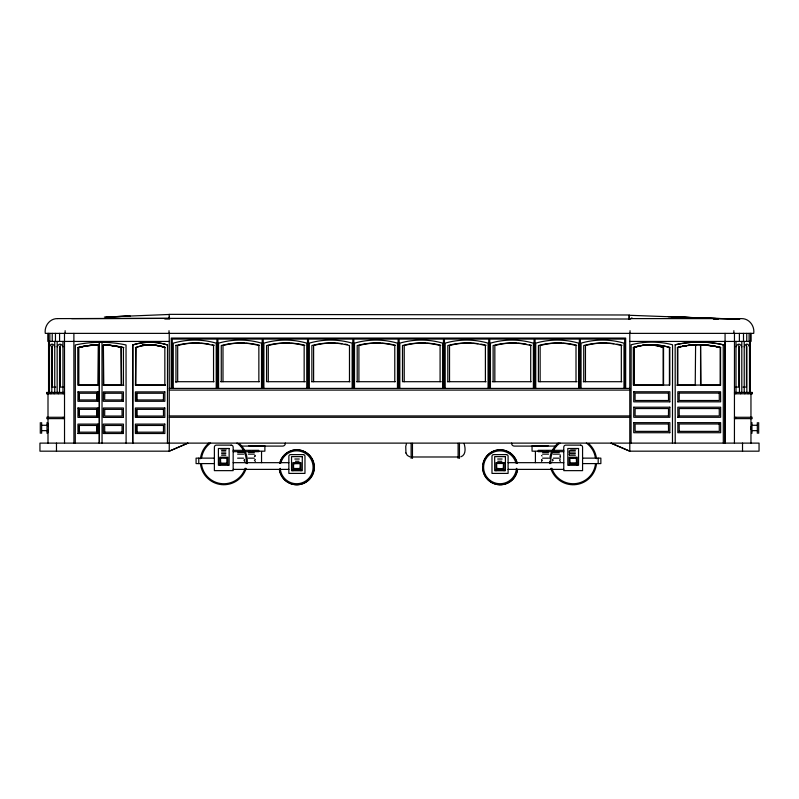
<?xml version="1.0" encoding="UTF-8"?>
<svg xmlns="http://www.w3.org/2000/svg" width="799" height="799" viewBox="0 0 799 799"><rect width="100%" height="100%" fill="white"/><g stroke="black" fill="none" stroke-linecap="round" stroke-linejoin="round"><path stroke-width="1.2" d="M169.188 317.153L169.738 319.021L164.774 319.001M629.232 315.275L715.664 318.471M629.153 319.141L632.199 318.132L629.262 319.021L169.178 318.382L169.208 314.357L629.242 314.986L629.033 319.27M226.866 457.977L221.003 457.857L220.424 458.486L221.003 457.647L226.866 457.767L226.866 463.41L221.003 463.54L220.424 462.701M503.3 468.474L497.348 469.003L496.728 468.404L502.721 468.793L503.39 468.154M569.827 458.187L575.859 457.637L576.528 458.486M244.624 461.452L244.154 460.314M255.37 461.452L254.392 460.184L255.37 459.435M560.309 457.418L560.309 456.898M560.309 461.452L559.6 460.214L560.309 458.916M227.126 462.781L226.457 463.33L220.684 463.2L220.474 458.027M293.583 463.57L299.595 463.1L300.244 463.78L300.005 468.873L293.642 468.474M576.508 462.861L575.949 463.54L570.077 463.41L569.817 458.276L570.486 457.847L576.339 458.037L576.528 462.911L569.957 463.08M244.624 459.435L244.154 460.044M255.37 455.41L254.392 456.149L255.111 456.449M406.471 443.675L405.752 446.371L405.932 452.983M552.319 460.923L553.298 460.184L552.319 459.435M293.613 463.7L300.184 463.63M569.238 451.026L570.206 450.436M569.238 452.624L570.206 452.034L569.238 451.435M569.238 454.222L570.206 453.632L569.238 453.033M300.184 468.474L293.692 468.544M542.052 460.314L541.582 461.452M569.497 455.46L570.206 455.23L569.238 454.631M169.208 451.175L188.005 443.115L169.248 451.175L39.95 451.175L39.95 443.115L759.05 443.115L759.05 451.175L629.752 451.175L610.955 443.115L629.792 451.175L629.792 333.373M460.843 456.798C466.147 455.07 465.487 447.919 464.099 443.675M57.388 318.611C49.748 318.481 44.155 326.072 45.283 333.373L753.717 333.373C754.845 326.072 749.252 318.481 741.612 318.611L628.993 318.611M497.348 463.1C492.753 463.989 515.485 463.09 497.348 463.31M108.175 316.953L130.177 316.054M106.057 317.013L169.208 314.466M104.379 317.083L127.091 316.224M98.437 344.958L96.899 344.978A98.337 97.858 90 0 0 78.002 347.595L78.002 385.178L98.437 385.178L98.437 344.958L98.047 385.178M96.389 342.352L104.979 342.352M71.66 318.611L169.218 318.382L57.508 318.611M169.248 341.433L47.97 341.433L47.97 333.373M629.792 341.433L751 341.433L751 333.373M101.982 342.302L102.052 443.115M675.155 344.788L675.215 344.788A110.082 109.553 -90 0 1 723.315 344.788L723.245 344.788A110.082 109.553 90 0 0 675.155 344.788L675.215 443.115M123.825 385.178L103.391 385.178L103.391 344.958L103.78 385.178M132.714 443.115L132.784 344.958A58.057 57.778 90 0 1 167.52 344.958L167.45 443.115M167.52 344.958L167.45 344.958A58.057 57.778 -90 0 0 132.714 344.958M720.598 385.178L700.563 385.178L700.563 344.958L700.953 385.178M78.002 347.595L78.402 347.595A98.337 97.858 90 0 1 97.288 344.978M103.401 344.858A87.261 86.841 -90 0 1 121.178 347.465L121.568 385.058L103.251 385.058M165.233 385.178L135.45 385.178L135.84 347.595A41.947 41.748 90 0 1 165.233 347.595M642.206 345.438A41.947 41.748 90 0 1 663.55 347.595L663.55 385.178L633.767 385.178L633.737 347.465A62.512 62.202 -90 0 1 669.812 347.465L669.812 385.058L633.337 385.058L633.337 347.465L634.156 347.595A41.947 41.748 90 0 1 641.387 345.577M641.817 345.438A41.947 41.748 90 0 1 663.16 347.595L663.55 347.595M642.266 345.458A62.512 62.202 -90 0 1 669.412 347.465L669.812 347.465M677.432 347.465L677.822 347.465A87.261 86.841 -90 0 1 720.578 347.465L720.578 385.058L677.432 385.058L677.432 347.465A87.261 86.841 90 0 1 686.84 345.617A98.337 97.858 90 0 0 683.065 346.107M688.039 345.458A87.261 86.841 90 0 1 720.179 347.465L720.578 347.465M175.82 381.702L214.062 381.702M220.684 381.702L259.365 381.702M305.408 381.702L266.576 381.702L266.576 345.538A71.421 71.421 0 0 1 304.159 345.538L304.159 381.702M311.64 381.702L349.982 381.702M356.494 381.702L395.285 381.702M441.258 381.702L402.496 381.702L402.496 345.538A71.421 71.421 0 0 1 440.089 345.538L440.089 381.702M447.45 381.702L486.122 381.702M492.304 381.702L531.215 381.702M577.078 381.702L538.406 381.702L538.426 345.538A71.421 71.421 0 0 1 576.009 345.538L576.009 381.702M583.27 381.702L621.932 381.702M78.422 385.058L99.196 385.058M135.411 385.058L165.263 385.058M676.753 385.178L695.609 385.178M55.84 387.076L52.185 387.076L52.185 345.338M63.97 387.076L60.255 387.076L60.255 345.338M735.819 387.076L738.785 387.076L738.785 345.338M743.04 387.076L746.446 387.076L746.446 345.338M169.248 388.414L629.792 388.414M169.248 390.092L629.792 390.092M77.942 391.89L98.047 391.89L98.047 401.288L77.942 401.288L78.002 391.89M633.737 391.77L669.872 391.77L669.812 401.837M64.529 392.449L46.662 392.449L46.662 393.787L64.529 393.787M734.431 392.449L752.298 392.449L752.298 393.787L734.431 393.787M104.659 393.238L122.097 393.238L122.027 399.949M668.533 393.108L635.075 393.108L635.075 400.499L668.533 400.499L668.473 393.108M679.16 393.108L719.3 393.108M122.097 399.949L104.659 399.949L104.729 393.238M163.505 399.949L136.719 399.949L136.719 393.238L163.505 393.238L163.445 399.949M123.426 401.288L103.321 401.288L103.391 391.89L123.426 391.89L123.366 401.288M669.872 401.837L633.737 401.837L633.797 391.77M677.822 401.837L720.638 401.837L720.578 391.77L677.822 391.77L677.892 401.837M633.737 407.21L669.872 407.21M77.942 407.999L98.047 407.999L98.047 417.398L77.942 417.398L78.002 407.999M719.3 408.549L679.16 408.549L679.22 415.939M104.659 409.348L122.097 409.348M163.505 409.348L136.719 409.348L136.719 416.059L163.505 416.059L163.445 409.348M169.248 415.939L629.792 415.939M668.533 415.939L635.075 415.939L635.135 408.549L668.533 408.549L668.473 415.939M679.16 415.939L719.3 415.939L719.24 408.549M46.662 417.278L64.529 417.278M169.248 417.278L629.792 417.278M677.822 417.278L720.638 417.278L720.638 407.21L677.822 407.21L677.892 417.278M734.431 417.278L752.298 417.278M123.426 417.398L103.321 417.398L103.391 407.999L123.426 407.999L123.366 417.398M46.662 418.626L64.529 418.626M734.431 418.626L752.298 418.626M633.737 422.651L669.872 422.651L669.812 432.718M677.822 422.651L720.638 422.651L720.638 432.718L677.822 432.718L677.892 422.651M668.533 423.989L635.075 423.989L635.135 431.37L668.533 431.37L668.473 423.989M719.3 423.989L679.16 423.989L679.22 431.37M77.942 433.507L98.047 433.507L98.047 424.109L77.942 424.109L78.002 433.507M41.638 425.278L47.011 425.278M751.949 425.278L757.322 425.278M41.638 430.651L47.011 430.651M751.949 430.651L757.322 430.651M679.16 431.37L719.3 431.37L719.24 423.989M104.659 432.169L122.097 432.169M163.505 432.169L136.719 432.169L136.719 425.458L163.505 425.458L163.445 432.169M669.872 432.718L633.737 432.718L633.797 422.651M123.426 433.507L103.321 433.507L103.321 424.109L123.426 424.109L123.366 433.507M248.799 445.802L264.888 445.802L264.888 451.175L253.123 451.175M548.154 445.802L532.054 445.802L532.054 451.175L542.521 451.175M240.869 446.092L282.646 446.092A2.707 2.707 0 0 0 285.333 443.075L285.333 443.115M556.074 446.092L514.306 446.092A2.707 2.707 0 0 1 511.62 443.075L511.62 443.115M220.694 448.838L226.736 448.838M570.206 448.838L576.249 448.838M221.583 450.436L225.857 450.436M233.168 450.336L258.716 450.336L258.716 451.675L233.168 451.675M563.774 450.336L538.236 450.336L538.236 451.675L563.774 451.675M571.095 450.436L575.37 450.436M248.799 451.175L250.047 451.175M546.906 451.175L548.154 451.175M221.583 452.034L225.857 452.034M237.613 452.124L243.655 452.124M248.349 452.124L254.392 452.124M542.561 452.124L548.593 452.124M553.298 452.124L559.34 452.124M571.095 452.034L575.37 452.034M221.583 453.632L225.857 453.632M571.095 453.632L575.37 453.632M237.613 454.142L243.655 454.142M248.349 454.142L254.392 454.142M542.561 454.142L548.593 454.142M553.298 454.142L559.34 454.142M221.583 455.23L225.857 455.23M571.095 455.23L575.37 455.23M411.125 456.988L458.207 456.988M214.382 458.137L196.085 458.137L196.085 463.59L214.382 463.59M582.571 458.137L600.858 458.137L600.858 463.59L582.571 463.59M237.613 458.167L243.655 458.167M248.349 458.167L254.392 458.167M542.561 458.167L548.593 458.167M553.298 458.167L559.34 458.167M294.811 459.026L299.295 459.026M497.657 459.026L502.132 459.026M295.47 461.273L298.996 461.273M497.727 461.273L501.832 461.273M233.168 462.671L288.858 462.671M508.094 462.671L563.774 462.671M219.745 464.369L227.805 464.369M569.148 464.369L577.198 464.369M233.168 469.383L288.858 469.383M508.094 469.383L563.774 469.383M292.883 469.822L300.943 469.822M496.009 469.822L504.069 469.822M713.407 319.181L718.261 319.201M700.563 344.958L702.101 344.978A98.337 97.858 90 0 1 720.069 347.375M103.391 344.958L104.929 344.978A98.337 97.858 -90 0 1 123.825 347.595M695.27 317.802L739.734 319.201L671.35 316.863L692.383 317.652M668.264 316.684L690.266 317.583M409.727 456.798L407.32 455.41L405.932 453.003M560.049 456.449L560.309 454.891M542.052 456.019L541.582 455.41M542.052 460.044L541.582 459.435M226.936 457.827L227.126 458.187M293.553 468.154L293.553 463.73M629.242 315.995L629.262 319.021M758.67 422.591L758.67 433.328M757.322 422.591L757.322 433.328M751.949 422.591L751.949 433.328M751.819 392.449L751.819 393.787M750.96 393.787L750.96 417.278M750.96 418.626L750.96 443.115M750.521 333.373L750.521 341.433M750.611 426.576L750.611 429.353M750.401 341.433L750.401 393.787M749.502 341.433L749.502 392.439M749.102 333.373L749.102 341.433M748.054 392.449L748.054 393.787M746.845 346.596L746.845 392.439M746.745 333.373L746.745 341.433M744.808 392.449L744.808 393.787M744.219 341.433L744.219 392.439M743.499 333.373L743.499 341.433M742.521 443.115L742.521 451.175M741.802 341.433L741.802 392.439M740.693 392.449L740.693 393.787M739.385 333.373L739.385 341.433M739.445 346.596L739.445 392.439M735.999 341.433L735.999 392.439M735.769 392.449L735.769 393.787M735.769 417.278L735.769 418.626M734.471 333.373L734.431 443.115M733.872 330.686L733.872 333.373M725.073 333.373L725.112 443.115L725.033 341.433M723.245 344.788L723.315 443.115M720.179 347.465L720.179 385.058M719.24 393.108L719.3 400.499L679.16 400.499L679.22 393.108M695.22 385.178L695.609 344.958L694.071 344.978A98.337 97.858 -90 0 0 687.41 345.468M677.822 347.465L677.822 385.058M672.478 443.115L672.548 344.788A81.977 81.578 90 0 0 631.13 344.788L631.06 443.115M669.812 407.21L669.872 417.278L633.737 417.278L633.797 407.21M669.412 347.465L669.412 385.058M663.16 347.595L663.16 385.178M634.156 347.595L634.156 385.178M630.021 330.686L630.021 333.373M625.667 388.414L625.667 338.077L171.256 338.077L171.256 388.414M624.668 388.414L624.668 339.076L580.374 339.076L580.374 388.414M623.999 388.414L623.999 343.161A76.614 76.614 0 0 0 581.043 343.161L581.043 388.414M621.322 381.702L621.322 345.538A71.421 71.421 0 0 0 583.729 345.538L583.729 381.702M598.181 458.137L598.181 463.59M585.457 381.702L585.457 345.538A71.421 71.421 0 0 1 607.42 343.091M579.365 388.414L579.365 339.076L535.07 339.076L535.07 388.414M578.696 388.414L578.696 343.161A76.614 76.614 0 0 0 535.739 343.161L535.739 388.414M577.198 465.268L577.198 457.218L569.148 457.218L569.148 465.268M540.144 381.702L540.144 345.538A71.421 71.421 0 0 1 562.106 343.091M535.41 451.465L535.41 462.681M534.062 388.414L534.062 339.076L489.757 339.076L489.757 388.414M533.392 388.414L533.392 343.161A76.614 76.614 0 0 0 490.426 343.161L490.426 388.414M530.706 381.702L530.706 345.538A71.421 71.421 0 0 0 493.113 345.538L493.113 381.702M504.069 470.731L504.069 462.671L496.009 462.671L496.009 470.731M503.39 463.73L503.39 468.364M496.678 463.73L496.678 468.364M494.841 381.702L494.841 345.538A71.421 71.421 0 0 1 516.803 343.091M488.748 388.414L488.748 339.076L444.454 339.076L444.454 388.414M488.079 388.414L488.079 343.161A76.614 76.614 0 0 0 445.123 343.161L445.123 388.414M485.393 381.702L485.393 345.538A71.421 71.421 0 0 0 447.81 345.538L447.81 381.702M459.445 443.295L459.445 458.386M458.107 443.295L458.107 458.386M449.527 381.702L449.527 345.538A71.421 71.421 0 0 1 471.49 343.091M443.445 388.414L443.445 339.076L399.14 339.076L399.14 388.414M442.776 388.414L442.776 343.161A76.614 76.614 0 0 0 399.81 343.161L399.81 388.414M412.464 443.295L412.464 458.386M411.125 443.295L411.125 458.386M404.224 381.702L404.224 345.538A71.421 71.421 0 0 1 426.187 343.091M398.132 388.414L398.132 339.076L353.837 339.076L353.837 388.414M397.463 388.414L397.463 343.161A76.614 76.614 0 0 0 354.506 343.161L354.506 388.414M394.776 381.702L394.776 345.538A71.421 71.421 0 0 0 357.193 345.538L357.193 381.702M358.911 381.702L358.911 345.538A71.421 71.421 0 0 1 380.873 343.091M352.828 388.414L352.828 339.076L308.524 339.076L308.524 388.414M352.159 388.414L352.159 343.161A76.614 76.614 0 0 0 309.193 343.161L309.193 388.414M349.473 381.702L349.473 345.538A71.421 71.421 0 0 0 311.88 345.538L311.88 381.702M313.608 381.702L313.608 345.538A71.421 71.421 0 0 1 335.57 343.091M307.515 388.414L307.515 339.076L263.221 339.076L263.221 388.414M306.846 388.414L306.846 343.161A76.614 76.614 0 0 0 263.89 343.161L263.89 388.414M300.943 470.731L300.943 462.671L292.883 462.671L292.883 470.731M268.294 381.702L268.294 345.538A71.421 71.421 0 0 1 290.257 343.091M262.212 388.414L262.212 339.076L217.907 339.076L217.907 388.414M261.543 388.414L261.543 343.161A76.614 76.614 0 0 0 218.576 343.161L218.576 388.414M261.543 451.465L261.543 462.681M258.856 381.702L258.856 345.538A71.421 71.421 0 0 0 221.263 345.538L221.263 381.702M227.805 465.268L227.805 457.218L219.745 457.218L219.745 465.268M222.991 381.702L222.991 345.538A71.421 71.421 0 0 1 244.953 343.091M216.899 388.414L216.899 339.076L172.264 339.076L172.264 388.414M216.229 388.414L216.229 343.161A76.614 76.614 0 0 0 173.273 343.161L173.273 388.414M213.543 381.702L213.543 345.538A71.421 71.421 0 0 0 175.96 345.538M198.771 458.137L198.771 463.59M177.678 381.702L177.678 345.538A71.421 71.421 0 0 1 199.64 343.091M175.96 345.158L175.96 382.551M169.248 333.373L169.248 451.175M169.018 330.686L169.018 333.373M164.844 385.178L164.844 347.595A41.947 41.748 -90 0 0 135.45 347.595M136.789 393.238L136.789 399.949M136.789 409.348L136.789 416.059M136.789 425.458L136.789 432.169M135.84 347.595L135.84 385.178M132.784 344.958L132.784 443.115M126.102 443.115L126.032 344.958A122.497 121.907 90 0 0 104.909 342.352M123.426 385.178L123.426 347.595A98.337 97.858 90 0 0 104.539 344.978M122.027 409.348L122.097 416.059L104.659 416.059L104.729 409.348M122.027 432.169L122.097 425.458L104.659 425.458L104.729 432.169M121.178 347.465L121.178 385.058M97.977 391.89L97.977 401.288M97.977 407.999L97.977 417.398M97.977 424.109L97.977 433.507M96.639 393.238L96.639 399.949M96.639 409.348L96.639 416.059M96.639 425.458L96.639 432.169M79.341 393.238L79.341 399.949M79.341 409.348L79.341 416.059M79.341 425.458L79.341 432.169M78.821 385.058L78.821 347.465A87.261 86.841 -90 0 1 88.23 345.617M78.402 347.595L78.402 385.178M75.266 443.115L75.336 344.958A122.497 121.907 -90 0 1 96.459 342.352M73.888 333.373L73.927 443.115M65.128 330.686L65.128 333.373M64.529 443.115L64.499 333.373M63.191 392.449L63.191 393.787M63.191 417.278L63.191 418.626M62.961 341.433L62.961 392.439M59.575 333.373L59.575 341.433M59.545 346.596L59.545 392.439M58.267 392.449L58.267 393.787M57.158 341.433L57.158 392.439M56.479 443.115L56.479 451.175M55.461 333.373L55.461 341.433M54.741 341.433L54.741 392.439M54.162 392.449L54.162 393.787M52.215 333.373L52.215 341.433M51.825 346.596L51.825 392.439M50.906 392.449L50.906 393.787M49.858 333.373L49.858 341.433M49.468 341.433L49.468 392.439M48.559 341.433L48.559 393.787M48.439 333.373L48.439 341.433M48.349 423.31L48.349 432.609M48 393.787L48 417.278M48 418.626L48 425.967M48 429.642L48 443.115M47.141 392.449L47.141 393.787M47.011 422.591L47.011 433.328M41.638 422.591L41.638 433.328M40.3 422.591L40.3 433.328M633.337 347.465A62.512 62.202 -90 0 1 641.257 345.617M78.422 347.465A87.261 86.841 -90 0 1 87.84 345.617M89.029 345.458A87.261 86.841 -90 0 1 98.607 344.788M142.152 344.988A62.512 62.202 -90 0 1 165.263 347.465M142.542 344.988A62.512 62.202 90 0 1 164.684 347.185M103.79 344.858A87.261 86.841 -90 0 1 121.568 347.465M89.428 345.458A87.261 86.841 -90 0 1 98.996 344.788M608.468 343.151A71.421 71.421 0 0 1 613.732 343.65M616.858 344.149A71.421 71.421 0 0 1 618.935 344.549M619.964 344.769A71.421 71.421 0 0 1 622.021 345.268M563.165 343.151A71.421 71.421 0 0 1 573.622 344.549M574.661 344.769A71.421 71.421 0 0 1 576.708 345.268M517.852 343.151A71.421 71.421 0 0 1 526.241 344.149M529.347 344.769A71.421 71.421 0 0 1 531.405 345.268M472.549 343.151A71.421 71.421 0 0 1 477.802 343.65M480.938 344.149A71.421 71.421 0 0 1 483.005 344.549M484.044 344.769A71.421 71.421 0 0 1 486.102 345.268M427.235 343.151A71.421 71.421 0 0 1 437.702 344.549M438.731 344.769A71.421 71.421 0 0 1 440.788 345.268M381.932 343.151A71.421 71.421 0 0 1 392.399 344.549M393.428 344.769A71.421 71.421 0 0 1 395.485 345.268M336.619 343.151A71.421 71.421 0 0 1 341.882 343.65M345.008 344.149A71.421 71.421 0 0 1 347.086 344.549M291.315 343.151A71.421 71.421 0 0 1 301.782 344.549M302.811 344.769A71.421 71.421 0 0 1 304.868 345.268M246.012 343.151A71.421 71.421 0 0 1 256.469 344.549M257.498 344.769A71.421 71.421 0 0 1 259.555 345.268M200.699 343.151A71.421 71.421 0 0 1 209.088 344.149M212.194 344.769A71.421 71.421 0 0 1 214.252 345.268M735.999 346.796A7.061 3.695 -90 0 1 741.802 346.796M744.219 346.796A16.409 4.814 -90 0 1 749.502 346.796M633.767 347.595A41.947 41.748 90 0 1 640.988 345.577M679.3 346.776A98.337 97.858 90 0 1 681.177 346.416M687.799 345.468A98.337 97.858 90 0 1 694.461 344.978M701.712 344.978A98.337 97.858 -90 0 1 720.598 347.595M678.91 346.776A98.337 97.858 -90 0 1 680.788 346.416M682.676 346.107A98.337 97.858 -90 0 1 686.461 345.577M49.468 346.796A16.409 4.814 -90 0 1 54.741 346.796M57.158 346.796A7.061 3.695 90 0 1 62.961 346.796M596.503 463.79A23.491 23.491 0 0 1 550.771 468.414M549.772 463.61A23.491 23.491 0 0 1 549.652 461.143M549.792 458.696A23.491 23.491 0 0 1 558.291 443.036M588.793 443.715A23.491 23.491 0 0 1 596.503 458.696M595.535 463.59A22.482 22.482 0 0 1 551.789 468.184M550.811 463.59A22.482 22.482 0 0 1 559.959 443.046M586.386 443.046A22.482 22.482 0 0 1 595.385 457.717M517.392 469.123A17.448 17.448 0 0 1 491.365 482.426A17.448 17.448 0 0 1 489.667 453.253A17.448 17.448 0 0 1 517.063 463.45M516.444 468.354A16.449 16.449 0 0 1 492.444 481.877A16.449 16.449 0 0 1 489.747 454.461A16.449 16.449 0 0 1 515.924 463.03M517.542 470.002A17.448 17.448 0 0 1 483.105 470.251M482.946 469.123A17.448 17.448 0 0 1 482.856 466.846M483.065 464.569A17.448 17.448 0 0 1 517.263 463.2M279.89 463.45A17.448 17.448 0 0 1 305.687 452.204A17.448 17.448 0 0 1 308.654 480.199A17.448 17.448 0 0 1 281.068 474.596M280.629 473.557A17.448 17.448 0 0 1 279.56 469.123M279.68 463.2A17.448 17.448 0 0 1 306.916 453.173A17.448 17.448 0 0 1 305.757 482.177A17.448 17.448 0 0 1 279.41 470.002M280.769 463.03A16.449 16.449 0 0 1 306.946 454.461A16.449 16.449 0 0 1 304.239 481.877A16.449 16.449 0 0 1 280.239 468.354M237.023 443.046A22.482 22.482 0 0 1 246.172 463.59M245.193 468.184A22.482 22.482 0 0 1 201.438 463.59M201.598 457.717A22.482 22.482 0 0 1 210.586 443.046M246.172 468.414A23.491 23.491 0 0 1 200.449 463.79M200.449 458.696A23.491 23.491 0 0 1 209.088 442.926M239.45 443.715A23.491 23.491 0 0 1 247.181 463.61M99.376 342.302L99.316 443.115L99.376 342.302M164.844 391.89L135.391 391.89L135.391 401.288L164.844 401.288L164.844 391.89M96.709 393.238L79.271 393.238L79.271 399.949L96.709 399.949L96.709 393.238M164.844 407.999L135.391 407.999L135.391 417.398L164.844 417.398L164.774 407.999M96.709 409.348L79.271 409.348L79.271 416.059L96.709 416.059L96.709 409.348M164.844 424.109L135.391 424.109L135.391 433.507L164.844 433.507L164.774 424.109M96.709 425.458L79.271 425.458L79.271 432.169L96.709 432.169L96.709 425.458M231.161 445.133L216.389 445.133A2.017 2.017 0 0 0 214.382 447.14L214.382 470.641L233.168 470.641L233.168 447.14A2.017 2.017 0 0 0 231.161 445.133M580.553 445.133L565.792 445.133A2.017 2.017 0 0 0 563.774 447.14L563.774 470.641L582.571 470.641L582.571 447.14A2.017 2.017 0 0 0 580.553 445.133M229.143 448.489L218.407 448.489L218.407 465.268L229.143 465.268L229.143 448.489M578.546 448.489L567.809 448.489L567.809 465.268L578.546 465.268L578.546 448.489M303.29 454.621L290.536 454.621A1.678 1.678 0 0 0 288.858 456.299L288.858 473.408L304.968 473.408L304.968 456.299A1.678 1.678 0 0 0 303.29 454.621M506.416 454.621L493.662 454.621A1.678 1.678 0 0 0 491.984 456.299L491.984 473.408L508.094 473.408L508.094 456.299A1.678 1.678 0 0 0 506.416 454.621M302.282 456.628L291.545 456.628L291.545 470.731L302.282 470.731L302.282 456.628M505.407 456.628L494.671 456.628L494.671 470.731L505.407 470.731L505.407 456.628"/></g></svg>
